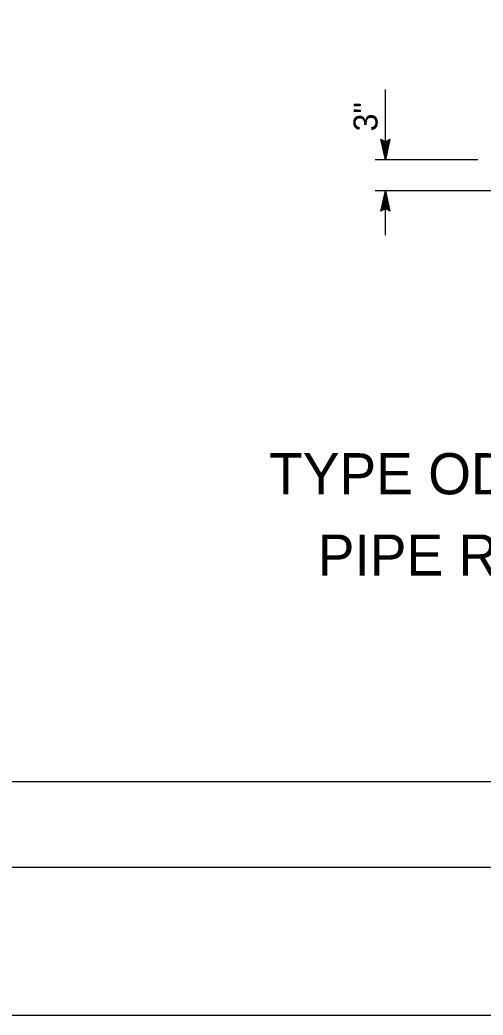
# Model space of a CAD drawing. Extents: x -894 to 866, y -472 to 714.
# Drawn here: x -366 to -231, y -472.4 to -182.3 of the extents above; entities that cross this region are included whole.
import ezdxf

# ---------------------------------------------------------------- set-up
doc = ezdxf.new("R2010")
doc.units = 0
for name, color, linetype in [('border_PLOTTING-ELEMENTS', 7, 'Continuous'), ('border_rw_22x34_Cut_Lines', 7, 'Continuous'), ('border_SHEET', 7, 'Continuous'), ('df_DETAIL-anno', 7, 'Continuous')]:
    doc.layers.add(name, color=color, linetype=linetype)

msp = doc.modelspace()

# ---------------------------------------------------------------- linework, layer by layer
at = {"layer": 'border_PLOTTING-ELEMENTS'}
for points in [[(-894.04, -472.44), (865.96, -472.44), (865.96, 713.56), (-894.04, 713.56)], [(-864.04, 670.56), (835.96, 670.56), (835.96, -429.44), (-864.04, -429.44)]]:
    msp.add_lwpolyline(points, close=True, dxfattribs=at)
at = {"layer": 'border_rw_22x34_Cut_Lines'}
msp.add_lwpolyline([(-864.04, 670.56), (835.96, 670.56), (835.96, -429.44), (-864.04, -429.44)], close=True, dxfattribs=at)
at = {"layer": 'border_SHEET'}
msp.add_line((810.96, -404.44), (-814.04, -404.44), dxfattribs=at)
at = {"layer": 'df_DETAIL-anno'}
for p, q in [((-259.47, -223.11), (-259.47, -202.64)), ((-259.47, -223.11), (-260.8, -217.11)), ((-260.8, -217.11), (-260.8, -217.11)), ((-260.8, -217.11), (-259.47, -217.91)), ((-259.48, -221.72), (-260.45, -217.35)), ((-259.47, -220.35), (-260.1, -217.53)), ((-259.47, -217.91), (-258.13, -217.11)), ((-258.13, -217.11), (-259.47, -223.11)), ((-258.49, -217.33), (-259.47, -221.73)), ((-258.85, -217.56), (-259.47, -220.35)), ((-258.13, -217.11), (-258.13, -217.11)), ((-259.47, -218.97), (-259.74, -217.76)), ((-259.2, -217.74), (-259.47, -218.97)), ((-232.47, -223.11), (-262.47, -223.11)), ((-259.47, -223.11), (-259.47, -223.11)), ((-219.72, -232.11), (-262.47, -232.11)), ((-260.81, -238.11), (-259.47, -232.11)), ((-260.46, -237.9), (-259.48, -233.49)), ((-260.1, -237.66), (-259.48, -234.88)), ((-259.48, -234.88), (-258.85, -237.7)), ((-259.47, -245.03), (-259.47, -232.11)), ((-259.47, -232.11), (-259.47, -232.11)), ((-259.47, -232.11), (-258.14, -238.11)), ((-259.47, -233.5), (-258.5, -237.88)), ((-259.47, -237.31), (-260.81, -238.11)), ((-259.75, -237.49), (-259.48, -236.26)), ((-259.48, -236.26), (-259.21, -237.47)), ((-258.14, -238.11), (-259.47, -237.31)), ((-260.81, -238.11), (-260.81, -238.11)), ((-258.14, -238.11), (-258.14, -238.11))]:
    msp.add_line(p, q, dxfattribs=at)

# ---------------------------------------------------------------- texts
msp.add_text('3"', height=7, rotation=90, dxfattribs=at).set_placement((-261.75, -214.83))
for s, p in [('TYPE ODI BASE DETAIL FOR', (-293.36, -320.62)), ('PIPE RISER CONNECTION', (-279.17, -344.34))]:
    msp.add_text(s, height=12, dxfattribs=at).set_placement(p)

doc.saveas('drawing.dxf')
